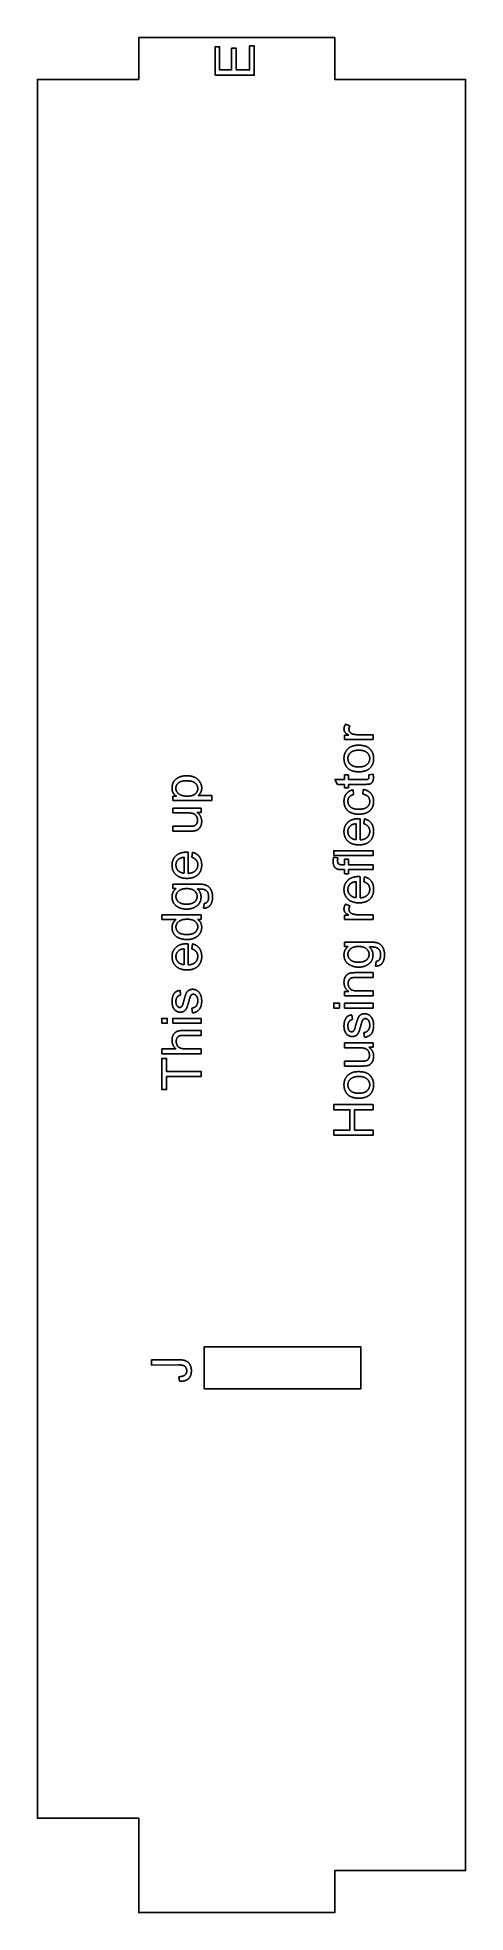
# Model space of a CAD drawing. Extents: x 69 to 101, y 40 to 183.
import ezdxf

# ---------------------------------------------------------------- set-up
doc = ezdxf.new("R2010")
doc.units = 0
doc.header["$MEASUREMENT"] = 0
doc.layers.get('0').update_dxf_attribs({"linetype": 'CONTINUOUS'})

msp = doc.modelspace()

# ---------------------------------------------------------------- linework, layer by layer
at = {"linetype": 'CONTINUOUS'}
for p, q in [((92.23, 130.54), (92.57, 130.41)), ((92.16, 129.36), (92.16, 129.69)), ((92.16, 129.69), (92.49, 129.69)), ((94.33, 129.36), (92.16, 129.36)), ((93.19, 129.73), (94.33, 129.73)), ((94.33, 129.73), (94.33, 129.36)), ((91.62, 125.94), (91.4, 126.3)), ((91.4, 126.3), (92.16, 126.3)), ((92.16, 126.3), (92.16, 126.67)), ((92.16, 126.67), (92.45, 126.67)), ((92.45, 126.67), (92.45, 126.3)), ((92.45, 126.3), (93.72, 126.3)), ((94, 126.67), (94.33, 126.73)), ((79.01, 124.71), (79.01, 125.04)), ((79.01, 125.04), (79.29, 125.04)), ((82.01, 124.71), (79.01, 124.71)), ((80.96, 125.08), (82.01, 125.08)), ((82.01, 125.08), (82.01, 124.71)), ((92.16, 125.94), (91.62, 125.94)), ((92.16, 125.67), (92.16, 125.94)), ((92.45, 125.67), (92.16, 125.67)), ((93.7, 125.94), (92.45, 125.94)), ((92.45, 125.94), (92.45, 125.67)), ((92.8, 125.52), (92.85, 125.16)), ((93.54, 125.19), (93.58, 125.55)), ((79.01, 123.76), (79.01, 124.13)), ((79.01, 124.13), (81.18, 124.13)), ((80.17, 123.76), (79.01, 123.76)), ((81.18, 123.8), (80.86, 123.8)), ((81.18, 124.13), (81.18, 123.8)), ((93.34, 123.32), (93.34, 121.7)), ((93.63, 122.93), (93.68, 123.31)), ((79.01, 122.37), (79.01, 122.74)), ((79.01, 122.74), (80.21, 122.74)), ((80.35, 122.37), (79.01, 122.37)), ((93.04, 121.72), (93.04, 122.93)), ((79.89, 119.16), (79.89, 120.37)), ((80.19, 120.76), (80.19, 119.14)), ((80.48, 120.37), (80.53, 120.75)), ((91.32, 120.38), (91.64, 120.32)), ((92.16, 119.43), (91.93, 119.43)), ((91.96, 119.8), (92.16, 119.8)), ((92.16, 119.8), (92.16, 120.22)), ((92.16, 120.22), (92.45, 120.22)), ((92.16, 119.11), (92.16, 119.43)), ((92.45, 119.11), (92.16, 119.11)), ((92.45, 120.22), (92.45, 119.8)), ((92.45, 119.8), (94.33, 119.8)), ((94.33, 119.43), (92.45, 119.43)), ((92.45, 119.43), (92.45, 119.11)), ((93.34, 118.89), (93.34, 117.27)), ((93.63, 118.5), (93.68, 118.88)), ((94.33, 119.8), (94.33, 119.43)), ((79.01, 117.99), (79.01, 118.33)), ((79.01, 118.33), (80.89, 118.33)), ((79.27, 117.99), (79.01, 117.99)), ((93.04, 117.29), (93.04, 118.51)), ((81.36, 116.48), (81.41, 116.84)), ((92.23, 116.8), (92.57, 116.67)), ((78.18, 115.61), (78.18, 115.97)), ((78.18, 115.97), (81.18, 115.97)), ((79.26, 115.61), (78.18, 115.61)), ((81.18, 115.63), (80.91, 115.63)), ((81.18, 115.97), (81.18, 115.63)), ((92.16, 115.62), (92.16, 115.95)), ((92.16, 115.95), (92.49, 115.95)), ((94.33, 115.62), (92.16, 115.62)), ((93.19, 115.98), (94.33, 115.98)), ((94.33, 115.98), (94.33, 115.62)), ((79.89, 112.17), (79.89, 113.38)), ((80.19, 113.77), (80.19, 112.15)), ((80.48, 113.38), (80.53, 113.76)), ((92.16, 113.56), (92.16, 113.9)), ((92.16, 113.9), (94.04, 113.9)), ((92.42, 113.56), (92.16, 113.56)), ((94.51, 112.06), (94.57, 112.42)), ((93, 111.56), (94.33, 111.56)), ((94.33, 111.19), (93.01, 111.19)), ((94.33, 111.56), (94.33, 111.19)), ((79.57, 110.21), (79.62, 109.85)), ((80.53, 108.48), (80.48, 108.85)), ((92.16, 109.79), (92.16, 110.13)), ((92.16, 110.13), (92.47, 110.13)), ((94.33, 109.79), (92.16, 109.79)), ((93.15, 110.16), (94.33, 110.16)), ((94.33, 110.16), (94.33, 109.79)), ((92.72, 108.34), (92.77, 107.98)), ((79.8, 107.14), (81.18, 107.14)), ((81.18, 106.77), (79.8, 106.77)), ((81.18, 107.14), (81.18, 106.77)), ((92.16, 105.82), (92.16, 106.19)), ((92.16, 106.19), (94.33, 106.19)), ((93.68, 106.62), (93.63, 106.98)), ((94.33, 106.19), (94.33, 105.86)), ((78.18, 105.37), (78.18, 105.74)), ((78.18, 105.74), (79.26, 105.74)), ((81.18, 105.37), (78.18, 105.37)), ((79.99, 105.74), (81.18, 105.74)), ((81.18, 105.74), (81.18, 105.37)), ((93.32, 105.82), (92.16, 105.82)), ((92.16, 104.43), (92.16, 104.8)), ((92.16, 104.8), (93.36, 104.8)), ((94.33, 105.86), (94.01, 105.86)), ((93.51, 104.43), (92.16, 104.43)), ((77.38, 81.98), (79.43, 81.99)), ((77.38, 81.58), (77.38, 81.98)), ((79.45, 81.6), (77.38, 81.58)), ((79.54, 80.35), (79.49, 80.7))]:
    msp.add_line(p, q, dxfattribs=at)
for points in [[(76.41, 179.78), (68.67, 179.78), (68.67, 46.98), (76.41, 46.98), (76.41, 39.78), (91.41, 39.78), (91.41, 42.98), (101.41, 42.98), (101.41, 179.78), (91.41, 179.78), (91.41, 182.98), (76.41, 182.98), (76.41, 179.78)], [(82.25, 180.1), (85.25, 180.1), (85.25, 182.34), (84.89, 182.34), (84.89, 180.5), (83.87, 180.5), (83.87, 182.16), (83.52, 182.16), (83.52, 180.5), (82.6, 180.5), (82.6, 182.27), (82.25, 182.27), (82.25, 180.1)], [(91.33, 120.5), (94.33, 120.5), (94.33, 120.87), (91.33, 120.87), (91.33, 120.5)], [(91.33, 108.86), (91.76, 108.86), (91.76, 109.23), (91.33, 109.23), (91.33, 108.86)], [(92.16, 108.86), (94.33, 108.86), (94.33, 109.23), (92.16, 109.23), (92.16, 108.86)], [(78.18, 107.7), (78.6, 107.7), (78.6, 108.07), (78.18, 108.07), (78.18, 107.7)], [(79.01, 107.7), (81.18, 107.7), (81.18, 108.07), (79.01, 108.07), (79.01, 107.7)], [(78.54, 103.62), (81.18, 103.62), (81.18, 104.02), (78.54, 104.02), (78.54, 105.01), (78.18, 105.01), (78.18, 102.63), (78.54, 102.63), (78.54, 103.62)], [(91.33, 99.14), (94.33, 99.14), (94.33, 99.54), (92.92, 99.54), (92.92, 101.09), (94.33, 101.09), (94.33, 101.49), (91.33, 101.49), (91.33, 101.09), (92.56, 101.09), (92.56, 99.54), (91.33, 99.54), (91.33, 99.14)], [(93.41, 79.78), (81.41, 79.78), (81.41, 82.98), (93.41, 82.98), (93.41, 79.78)]]:
    msp.add_lwpolyline(points, dxfattribs=at)
for points in [[(92.11, 130.16), (92.11, 130.35), (92.23, 130.54)], [(92.57, 130.41), (92.49, 130.28), (92.49, 130.14)], [(92.18, 129.93), (92.11, 130.03), (92.11, 130.16)], [(92.49, 129.69), (92.26, 129.82), (92.18, 129.93)], [(92.4, 128.65), (92.7, 128.93), (93.21, 128.93)], [(92.49, 130.14), (92.49, 130.02), (92.56, 129.93)], [(92.56, 129.93), (92.64, 129.83), (92.76, 129.79)], [(92.76, 129.79), (92.96, 129.73), (93.19, 129.73)], [(93.21, 128.93), (93.63, 128.93), (93.87, 128.81)], [(92.11, 127.91), (92.11, 128.36), (92.4, 128.65)], [(92.35, 127.23), (92.11, 127.51), (92.11, 127.91)], [(92.62, 128.37), (92.41, 128.19), (92.41, 127.91)], [(92.41, 127.91), (92.41, 127.64), (92.62, 127.46)], [(93.23, 128.55), (92.83, 128.55), (92.62, 128.37)], [(92.62, 127.46), (92.83, 127.27), (93.25, 127.27)], [(93.87, 128.37), (93.66, 128.55), (93.23, 128.55)], [(93.25, 127.27), (93.66, 127.27), (93.87, 127.46)], [(93.87, 128.81), (94.12, 128.68), (94.25, 128.44)], [(94.08, 127.91), (94.08, 128.19), (93.87, 128.37)], [(93.87, 127.46), (94.08, 127.64), (94.08, 127.91)], [(94.38, 127.91), (94.38, 127.46), (94.09, 127.18)], [(94.25, 128.44), (94.38, 128.2), (94.38, 127.91)], [(78.96, 125.67), (78.96, 125.95), (79.1, 126.17)], [(79.1, 126.17), (79.25, 126.38), (79.51, 126.49)], [(79.45, 126.05), (79.25, 125.88), (79.25, 125.64)], [(80.08, 126.22), (79.66, 126.22), (79.45, 126.05)], [(79.51, 126.49), (79.77, 126.6), (80.08, 126.6)], [(80.08, 126.6), (80.41, 126.6), (80.68, 126.48)], [(80.72, 126.04), (80.51, 126.22), (80.08, 126.22)], [(80.68, 126.48), (80.95, 126.36), (81.09, 126.13)], [(80.93, 125.62), (80.93, 125.87), (80.72, 126.04)], [(81.09, 126.13), (81.23, 125.9), (81.23, 125.65)], [(93.25, 126.9), (92.64, 126.9), (92.35, 127.23)], [(94.09, 127.18), (93.8, 126.9), (93.25, 126.9)], [(93.72, 126.3), (93.87, 126.3), (93.92, 126.32)], [(93.92, 126.32), (93.96, 126.34), (93.99, 126.38)], [(93.99, 126.38), (94.02, 126.43), (94.02, 126.51)], [(94.02, 126.51), (94.02, 126.57), (94, 126.67)], [(94.3, 126.14), (94.23, 126.03), (94.13, 125.98)], [(94.36, 126.45), (94.36, 126.25), (94.3, 126.14)], [(94.33, 126.73), (94.36, 126.57), (94.36, 126.45)], [(79.04, 125.31), (78.96, 125.46), (78.96, 125.67)], [(79.29, 125.04), (79.12, 125.16), (79.04, 125.31)], [(79.25, 125.64), (79.25, 125.4), (79.47, 125.22)], [(79.47, 125.22), (79.69, 125.04), (80.11, 125.04)], [(80.11, 125.04), (80.53, 125.04), (80.73, 125.21)], [(80.73, 125.21), (80.93, 125.38), (80.93, 125.62)], [(81.15, 125.32), (81.07, 125.17), (80.96, 125.08)], [(81.23, 125.65), (81.23, 125.46), (81.15, 125.32)], [(92.11, 124.65), (92.11, 125), (92.29, 125.23)], [(92.24, 124.13), (92.11, 124.37), (92.11, 124.65)], [(92.29, 125.23), (92.47, 125.45), (92.8, 125.52)], [(92.52, 124.98), (92.41, 124.85), (92.41, 124.66)], [(92.41, 124.66), (92.41, 124.39), (92.61, 124.21)], [(92.85, 125.16), (92.63, 125.11), (92.52, 124.98)], [(93.95, 125.01), (93.81, 125.15), (93.54, 125.19)], [(93.58, 125.55), (93.96, 125.49), (94.17, 125.25)], [(94.13, 125.98), (94.03, 125.94), (93.7, 125.94)], [(93.88, 124.21), (94.08, 124.37), (94.08, 124.64)], [(94.08, 124.64), (94.08, 124.86), (93.95, 125.01)], [(94.38, 124.65), (94.38, 124.2), (94.09, 123.93)], [(94.17, 125.25), (94.38, 125), (94.38, 124.65)], [(80.6, 123.7), (80.45, 123.76), (80.17, 123.76)], [(80.83, 123.5), (80.74, 123.64), (80.6, 123.7)], [(80.91, 123.19), (80.91, 123.35), (80.83, 123.5)], [(80.83, 122.91), (80.91, 123.02), (80.91, 123.19)], [(80.86, 123.8), (81.23, 123.55), (81.23, 123.11)], [(92.64, 123.78), (92.37, 123.89), (92.24, 124.13)], [(92.41, 123.05), (92.7, 123.32), (93.24, 123.32)], [(92.61, 124.21), (92.81, 124.04), (93.24, 124.04)], [(93.25, 123.66), (92.9, 123.66), (92.64, 123.78)], [(93.24, 124.04), (93.68, 124.04), (93.88, 124.21)], [(93.24, 123.32), (93.27, 123.32), (93.34, 123.32)], [(94.09, 123.93), (93.8, 123.66), (93.25, 123.66)], [(93.68, 123.31), (94.01, 123.22), (94.2, 122.98)], [(80.21, 122.74), (80.5, 122.74), (80.6, 122.76)], [(80.7, 122.39), (80.59, 122.37), (80.35, 122.37)], [(80.6, 122.76), (80.75, 122.79), (80.83, 122.91)], [(80.97, 122.51), (80.86, 122.42), (80.7, 122.39)], [(81.16, 122.75), (81.08, 122.59), (80.97, 122.51)], [(81.23, 123.11), (81.23, 122.92), (81.16, 122.75)], [(92.11, 122.33), (92.11, 122.77), (92.41, 123.05)], [(92.41, 121.6), (92.11, 121.88), (92.11, 122.33)], [(92.63, 122.79), (92.41, 122.62), (92.41, 122.34)], [(92.41, 122.34), (92.41, 122.08), (92.58, 121.91)], [(92.58, 121.91), (92.75, 121.74), (93.04, 121.72)], [(93.04, 122.93), (92.76, 122.91), (92.63, 122.79)], [(93.34, 121.7), (93.7, 121.72), (93.89, 121.9)], [(93.97, 122.7), (93.87, 122.85), (93.63, 122.93)], [(93.89, 121.9), (94.08, 122.08), (94.08, 122.36)], [(94.08, 122.36), (94.08, 122.56), (93.97, 122.7)], [(94.38, 122.35), (94.38, 121.88), (94.09, 121.6)], [(94.2, 122.98), (94.38, 122.73), (94.38, 122.35)], [(78.96, 119.77), (78.96, 120.21), (79.26, 120.49)], [(79.26, 120.49), (79.55, 120.76), (80.09, 120.76)], [(79.89, 120.37), (79.61, 120.35), (79.47, 120.23)], [(80.09, 120.76), (80.12, 120.76), (80.19, 120.76)], [(80.82, 120.14), (80.71, 120.29), (80.48, 120.37)], [(80.53, 120.75), (80.86, 120.66), (81.05, 120.42)], [(81.05, 120.42), (81.23, 120.17), (81.23, 119.79)], [(91.28, 120.04), (91.28, 120.19), (91.32, 120.38)], [(91.64, 120.32), (91.62, 120.21), (91.62, 120.11)], [(93.26, 121.32), (92.72, 121.32), (92.41, 121.6)], [(94.09, 121.6), (93.79, 121.32), (93.26, 121.32)], [(79.26, 119.04), (78.96, 119.32), (78.96, 119.77)], [(79.47, 120.23), (79.26, 120.06), (79.26, 119.78)], [(79.26, 119.78), (79.26, 119.52), (79.43, 119.35)], [(80.11, 118.76), (79.56, 118.76), (79.26, 119.04)], [(79.43, 119.35), (79.6, 119.18), (79.89, 119.16)], [(80.94, 119.04), (80.64, 118.76), (80.11, 118.76)], [(80.19, 119.14), (80.55, 119.16), (80.74, 119.34)], [(80.74, 119.34), (80.93, 119.52), (80.93, 119.8)], [(80.93, 119.8), (80.93, 120), (80.82, 120.14)], [(81.23, 119.79), (81.23, 119.32), (80.94, 119.04)], [(91.37, 119.66), (91.28, 119.79), (91.28, 120.04)], [(91.6, 119.47), (91.46, 119.53), (91.37, 119.66)], [(91.93, 119.43), (91.71, 119.43), (91.6, 119.47)], [(91.62, 120.11), (91.62, 119.94), (91.69, 119.87)], [(91.69, 119.87), (91.76, 119.8), (91.96, 119.8)], [(92.41, 118.62), (92.7, 118.9), (93.24, 118.9)], [(93.24, 118.9), (93.27, 118.9), (93.34, 118.89)], [(93.68, 118.88), (94.01, 118.79), (94.2, 118.55)], [(78.96, 117.35), (78.96, 117.74), (79.27, 117.99)], [(79.47, 117.8), (79.26, 117.63), (79.26, 117.38)], [(80.07, 117.98), (79.67, 117.98), (79.47, 117.8)], [(80.68, 117.81), (80.49, 117.98), (80.07, 117.98)], [(80.88, 117.38), (80.88, 117.64), (80.68, 117.81)], [(80.89, 118.33), (81.39, 118.33), (81.61, 118.22)], [(81.37, 117.92), (81.26, 117.95), (80.9, 117.95)], [(80.9, 117.95), (81.18, 117.71), (81.18, 117.35)], [(81.66, 117.74), (81.55, 117.88), (81.37, 117.92)], [(81.61, 118.22), (81.82, 118.12), (81.94, 117.89)], [(81.76, 117.34), (81.76, 117.6), (81.66, 117.74)], [(81.94, 117.89), (82.06, 117.67), (82.06, 117.34)], [(92.11, 117.91), (92.11, 118.34), (92.41, 118.62)], [(92.41, 117.18), (92.11, 117.46), (92.11, 117.91)], [(92.63, 118.37), (92.41, 118.19), (92.41, 117.91)], [(92.41, 117.91), (92.41, 117.66), (92.58, 117.49)], [(92.58, 117.49), (92.75, 117.31), (93.04, 117.29)], [(93.04, 118.51), (92.76, 118.48), (92.63, 118.37)], [(93.34, 117.27), (93.7, 117.29), (93.89, 117.48)], [(93.97, 118.28), (93.87, 118.42), (93.63, 118.5)], [(93.89, 117.48), (94.08, 117.66), (94.08, 117.93)], [(94.08, 117.93), (94.08, 118.13), (93.97, 118.28)], [(94.38, 117.93), (94.38, 117.45), (94.09, 117.17)], [(94.2, 118.55), (94.38, 118.31), (94.38, 117.93)], [(79.1, 116.85), (78.96, 117.06), (78.96, 117.35)], [(79.51, 116.52), (79.25, 116.64), (79.1, 116.85)], [(79.26, 117.38), (79.26, 117.13), (79.46, 116.96)], [(79.46, 116.96), (79.66, 116.79), (80.06, 116.79)], [(80.08, 116.41), (79.77, 116.41), (79.51, 116.52)], [(80.06, 116.79), (80.48, 116.79), (80.68, 116.96)], [(80.86, 116.66), (80.53, 116.41), (80.08, 116.41)], [(80.68, 116.96), (80.88, 117.13), (80.88, 117.38)], [(81.18, 117.35), (81.18, 116.9), (80.86, 116.66)], [(81.89, 116.72), (81.71, 116.48), (81.36, 116.48)], [(81.41, 116.84), (81.58, 116.86), (81.66, 116.97)], [(81.66, 116.97), (81.76, 117.1), (81.76, 117.34)], [(82.06, 117.34), (82.06, 116.95), (81.89, 116.72)], [(92.11, 116.42), (92.11, 116.6), (92.23, 116.8)], [(92.18, 116.18), (92.11, 116.29), (92.11, 116.42)], [(92.49, 115.95), (92.26, 116.07), (92.18, 116.18)], [(93.26, 116.89), (92.72, 116.89), (92.41, 117.18)], [(92.57, 116.67), (92.49, 116.53), (92.49, 116.4)], [(92.49, 116.4), (92.49, 116.28), (92.56, 116.18)], [(92.56, 116.18), (92.64, 116.09), (92.76, 116.05)], [(92.76, 116.05), (92.96, 115.98), (93.19, 115.98)], [(94.09, 117.17), (93.79, 116.89), (93.26, 116.89)], [(78.96, 115.01), (78.96, 115.2), (79.04, 115.36)], [(79.1, 114.52), (78.96, 114.74), (78.96, 115.01)], [(79.04, 115.36), (79.12, 115.51), (79.26, 115.61)], [(79.47, 115.46), (79.26, 115.29), (79.26, 115.04)], [(79.26, 115.04), (79.26, 114.8), (79.46, 114.63)], [(79.46, 114.63), (79.67, 114.47), (80.1, 114.47)], [(80.13, 115.64), (79.68, 115.64), (79.47, 115.46)], [(80.1, 114.47), (80.51, 114.47), (80.72, 114.64)], [(80.73, 115.47), (80.53, 115.64), (80.13, 115.64)], [(80.72, 114.64), (80.93, 114.82), (80.93, 115.06)], [(80.93, 115.06), (80.93, 115.3), (80.73, 115.47)], [(80.91, 115.63), (81.23, 115.42), (81.23, 115.02)], [(81.23, 115.02), (81.23, 114.76), (81.09, 114.54)], [(78.96, 112.78), (78.96, 113.22), (79.26, 113.49)], [(79.51, 114.2), (79.24, 114.3), (79.1, 114.52)], [(79.26, 113.49), (79.55, 113.77), (80.09, 113.77)], [(79.47, 113.24), (79.26, 113.07), (79.26, 112.79)], [(79.89, 113.38), (79.61, 113.36), (79.47, 113.24)], [(80.1, 114.09), (79.77, 114.09), (79.51, 114.2)], [(80.09, 113.77), (80.12, 113.77), (80.19, 113.77)], [(80.69, 114.21), (80.43, 114.09), (80.1, 114.09)], [(80.82, 113.15), (80.71, 113.29), (80.48, 113.38)], [(80.53, 113.76), (80.86, 113.67), (81.05, 113.42)], [(81.09, 114.54), (80.94, 114.33), (80.69, 114.21)], [(80.93, 112.8), (80.93, 113.01), (80.82, 113.15)], [(81.05, 113.42), (81.23, 113.18), (81.23, 112.8)], [(92.11, 112.92), (92.11, 113.31), (92.42, 113.56)], [(92.62, 113.38), (92.41, 113.2), (92.41, 112.95)], [(93.22, 113.56), (92.82, 113.56), (92.62, 113.38)], [(93.83, 113.38), (93.64, 113.56), (93.22, 113.56)], [(94.03, 112.96), (94.03, 113.21), (93.83, 113.38)], [(94.04, 113.9), (94.55, 113.9), (94.76, 113.8)], [(94.52, 113.5), (94.41, 113.53), (94.05, 113.52)], [(94.05, 113.52), (94.33, 113.28), (94.33, 112.92)], [(94.81, 113.31), (94.7, 113.45), (94.52, 113.5)], [(94.76, 113.8), (94.97, 113.69), (95.09, 113.47)], [(94.91, 112.91), (94.91, 113.17), (94.81, 113.31)], [(95.09, 113.47), (95.21, 113.24), (95.21, 112.92)], [(79.26, 112.05), (78.96, 112.33), (78.96, 112.78)], [(79.26, 112.79), (79.26, 112.53), (79.43, 112.36)], [(80.11, 111.77), (79.56, 111.77), (79.26, 112.05)], [(79.43, 112.36), (79.6, 112.19), (79.89, 112.17)], [(80.94, 112.05), (80.64, 111.77), (80.11, 111.77)], [(80.19, 112.15), (80.55, 112.17), (80.74, 112.35)], [(80.74, 112.35), (80.93, 112.53), (80.93, 112.8)], [(81.23, 112.8), (81.23, 112.33), (80.94, 112.05)], [(92.25, 112.42), (92.11, 112.64), (92.11, 112.92)], [(92.66, 112.1), (92.4, 112.21), (92.25, 112.42)], [(92.41, 112.95), (92.41, 112.71), (92.61, 112.53)], [(92.61, 112.53), (92.81, 112.36), (93.21, 112.36)], [(93.23, 111.98), (92.92, 111.98), (92.66, 112.1)], [(93.21, 112.36), (93.63, 112.36), (93.83, 112.53)], [(94.01, 112.23), (93.69, 111.98), (93.23, 111.98)], [(93.83, 112.53), (94.03, 112.7), (94.03, 112.96)], [(94.33, 112.92), (94.33, 112.47), (94.01, 112.23)], [(95.04, 112.29), (94.86, 112.05), (94.51, 112.06)], [(94.57, 112.42), (94.73, 112.44), (94.81, 112.54)], [(94.81, 112.54), (94.91, 112.68), (94.91, 112.91)], [(95.21, 112.92), (95.21, 112.53), (95.04, 112.29)], [(80.23, 110.2), (80.35, 110.29), (80.54, 110.29)], [(80.54, 110.29), (80.73, 110.29), (80.89, 110.18)], [(92.11, 110.82), (92.11, 111.01), (92.18, 111.18)], [(92.47, 110.13), (92.11, 110.36), (92.11, 110.82)], [(92.18, 111.18), (92.25, 111.34), (92.37, 111.42)], [(92.37, 111.42), (92.48, 111.51), (92.64, 111.54)], [(92.5, 111), (92.43, 110.89), (92.43, 110.74)], [(92.43, 110.74), (92.43, 110.5), (92.58, 110.33)], [(92.67, 111.15), (92.56, 111.11), (92.5, 111)], [(92.58, 110.33), (92.73, 110.16), (93.15, 110.16)], [(92.64, 111.54), (92.74, 111.56), (93, 111.56)], [(93.01, 111.19), (92.79, 111.19), (92.67, 111.15)], [(78.96, 109.34), (78.96, 109.6), (79.03, 109.79)], [(79, 109.03), (78.96, 109.17), (78.96, 109.34)], [(79.11, 108.79), (79.05, 108.88), (79, 109.03)], [(79.03, 109.79), (79.11, 109.99), (79.23, 110.08)], [(79.23, 110.08), (79.36, 110.17), (79.57, 110.21)], [(79.36, 109.7), (79.26, 109.59), (79.26, 109.37)], [(79.26, 109.37), (79.26, 109.12), (79.35, 109.01)], [(79.35, 109.01), (79.43, 108.9), (79.54, 108.9)], [(79.62, 109.85), (79.45, 109.82), (79.36, 109.7)], [(79.54, 108.9), (79.61, 108.9), (79.67, 108.95)], [(79.67, 108.95), (79.73, 108.99), (79.77, 109.09)], [(79.77, 109.09), (79.79, 109.14), (79.86, 109.41)], [(79.86, 109.41), (79.97, 109.8), (80.03, 109.96)], [(80.08, 108.86), (80.01, 108.71), (79.88, 108.62)], [(80.03, 109.96), (80.1, 110.11), (80.23, 110.2)], [(80.26, 109.42), (80.16, 109.02), (80.08, 108.86)], [(80.39, 109.8), (80.34, 109.72), (80.26, 109.42)], [(80.58, 109.91), (80.46, 109.91), (80.39, 109.8)], [(80.48, 108.85), (80.69, 108.88), (80.81, 109.02)], [(80.82, 109.79), (80.72, 109.91), (80.58, 109.91)], [(80.81, 109.02), (80.93, 109.16), (80.93, 109.41)], [(80.93, 109.41), (80.93, 109.66), (80.82, 109.79)], [(80.89, 110.18), (81.05, 110.07), (81.14, 109.87)], [(81.23, 109.41), (81.23, 108.99), (81.05, 108.77)], [(81.14, 109.87), (81.23, 109.67), (81.23, 109.41)], [(79.32, 108.61), (79.19, 108.68), (79.11, 108.79)], [(79.59, 108.54), (79.44, 108.54), (79.32, 108.61)], [(79.88, 108.62), (79.74, 108.54), (79.59, 108.54)], [(81.05, 108.77), (80.88, 108.54), (80.53, 108.48)], [(92.11, 107.48), (92.11, 107.74), (92.18, 107.93)], [(92.15, 107.16), (92.11, 107.31), (92.11, 107.48)], [(92.18, 107.93), (92.26, 108.12), (92.38, 108.22)], [(92.38, 108.22), (92.51, 108.31), (92.72, 108.34)], [(92.51, 107.84), (92.41, 107.72), (92.41, 107.51)], [(92.41, 107.51), (92.41, 107.25), (92.5, 107.15)], [(92.77, 107.98), (92.6, 107.96), (92.51, 107.84)], [(92.92, 107.22), (92.94, 107.28), (93.01, 107.55)], [(93.01, 107.55), (93.12, 107.94), (93.19, 108.09)], [(93.19, 108.09), (93.25, 108.25), (93.38, 108.34)], [(93.41, 107.56), (93.31, 107.16), (93.23, 107)], [(93.38, 108.34), (93.51, 108.42), (93.69, 108.42)], [(93.54, 107.94), (93.49, 107.86), (93.41, 107.56)], [(93.73, 108.05), (93.61, 108.05), (93.54, 107.94)], [(93.69, 108.42), (93.88, 108.42), (94.04, 108.32)], [(93.98, 107.92), (93.87, 108.05), (93.73, 108.05)], [(93.96, 107.16), (94.08, 107.3), (94.08, 107.55)], [(94.08, 107.55), (94.08, 107.8), (93.98, 107.92)], [(94.04, 108.32), (94.2, 108.21), (94.29, 108.01)], [(94.38, 107.55), (94.38, 107.13), (94.21, 106.9)], [(94.29, 108.01), (94.38, 107.8), (94.38, 107.55)], [(78.96, 106.39), (78.96, 106.63), (79.05, 106.81)], [(79.26, 105.74), (78.96, 105.99), (78.96, 106.39)], [(79.05, 106.81), (79.15, 106.98), (79.32, 107.06)], [(79.4, 106.65), (79.28, 106.53), (79.28, 106.31)], [(79.28, 106.31), (79.28, 106.15), (79.36, 106)], [(79.32, 107.06), (79.48, 107.14), (79.8, 107.14)], [(79.36, 106), (79.45, 105.86), (79.59, 105.8)], [(79.8, 106.77), (79.53, 106.77), (79.4, 106.65)], [(92.26, 106.93), (92.2, 107.01), (92.15, 107.16)], [(92.47, 106.75), (92.34, 106.81), (92.26, 106.93)], [(92.74, 106.68), (92.59, 106.68), (92.47, 106.75)], [(92.5, 107.15), (92.58, 107.04), (92.69, 107.04)], [(92.69, 107.04), (92.76, 107.04), (92.82, 107.08)], [(93.03, 106.76), (92.9, 106.68), (92.74, 106.68)], [(92.82, 107.08), (92.88, 107.13), (92.92, 107.22)], [(93.23, 107), (93.16, 106.84), (93.03, 106.76)], [(93.63, 106.98), (93.85, 107.01), (93.96, 107.16)], [(94.21, 106.9), (94.03, 106.68), (93.68, 106.62)], [(79.59, 105.8), (79.74, 105.74), (79.99, 105.74)], [(93.75, 105.76), (93.6, 105.82), (93.32, 105.82)], [(93.36, 104.8), (93.65, 104.8), (93.75, 104.82)], [(93.98, 105.56), (93.89, 105.7), (93.75, 105.76)], [(93.75, 104.82), (93.9, 104.85), (93.98, 104.97)], [(94.12, 104.56), (94.01, 104.48), (93.85, 104.45)], [(94.06, 105.24), (94.06, 105.41), (93.98, 105.56)], [(93.98, 104.97), (94.06, 105.08), (94.06, 105.24)], [(94.01, 105.86), (94.38, 105.61), (94.38, 105.17)], [(94.31, 104.81), (94.23, 104.65), (94.12, 104.56)], [(94.38, 105.17), (94.38, 104.98), (94.31, 104.81)], [(92.11, 102.99), (92.11, 103.44), (92.4, 103.72)], [(92.4, 103.72), (92.7, 104), (93.21, 104)], [(92.62, 103.44), (92.41, 103.26), (92.41, 102.99)], [(93.23, 103.63), (92.83, 103.63), (92.62, 103.44)], [(93.21, 104), (93.63, 104), (93.87, 103.88)], [(93.87, 103.44), (93.66, 103.63), (93.23, 103.63)], [(93.85, 104.45), (93.74, 104.43), (93.51, 104.43)], [(93.87, 103.88), (94.12, 103.75), (94.25, 103.51)], [(94.08, 102.99), (94.08, 103.26), (93.87, 103.44)], [(94.25, 103.51), (94.38, 103.27), (94.38, 102.99)], [(92.35, 102.3), (92.11, 102.58), (92.11, 102.99)], [(93.25, 101.97), (92.64, 101.97), (92.35, 102.3)], [(92.41, 102.99), (92.41, 102.71), (92.62, 102.53)], [(92.62, 102.53), (92.83, 102.35), (93.25, 102.35)], [(93.25, 102.35), (93.66, 102.35), (93.87, 102.53)], [(94.09, 102.25), (93.8, 101.97), (93.25, 101.97)], [(93.87, 102.53), (94.08, 102.71), (94.08, 102.99)], [(94.38, 102.99), (94.38, 102.53), (94.09, 102.25)], [(79.43, 81.99), (79.8, 82), (80.01, 81.91)], [(80.01, 81.91), (80.22, 81.82), (80.33, 81.62)], [(79.83, 81.56), (79.71, 81.6), (79.45, 81.6)], [(79.49, 80.7), (79.84, 80.72), (79.96, 80.84)], [(80.22, 80.55), (79.99, 80.34), (79.54, 80.35)], [(80.01, 81.41), (79.95, 81.52), (79.83, 81.56)], [(79.96, 80.84), (80.09, 80.95), (80.09, 81.15)], [(80.09, 81.15), (80.08, 81.3), (80.01, 81.41)], [(80.44, 81.16), (80.44, 80.76), (80.22, 80.55)], [(80.33, 81.62), (80.44, 81.42), (80.44, 81.16)]]:
    msp.add_open_spline(points, degree=2, dxfattribs=at)

doc.saveas('drawing.dxf')
